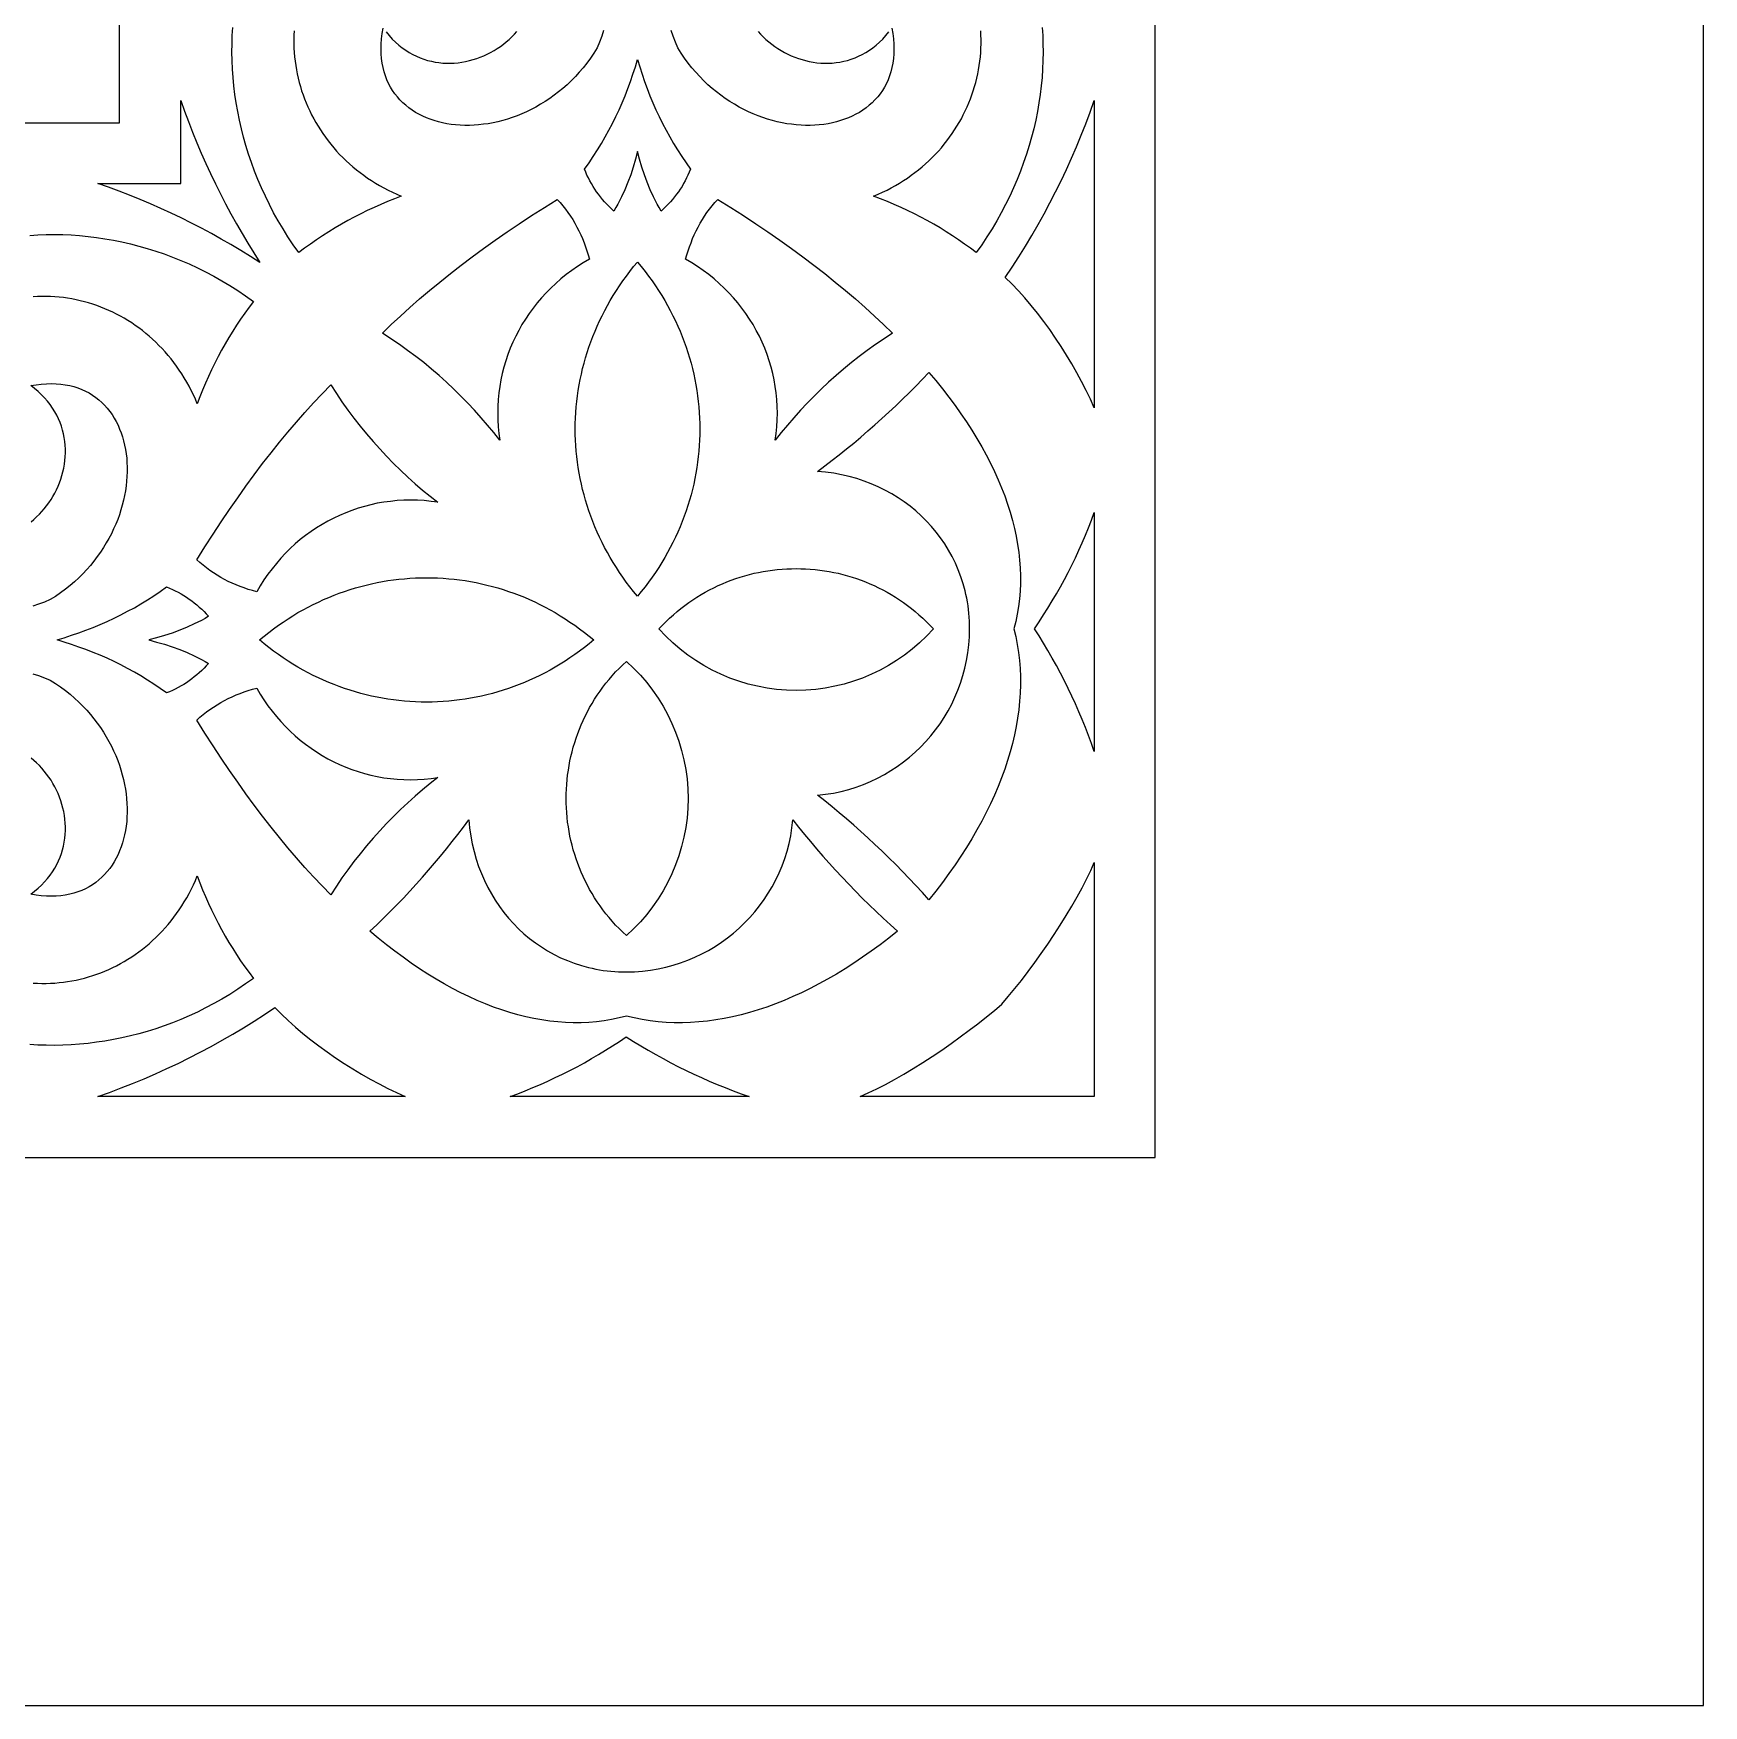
# Model space of a CAD drawing. Extents: x 1336 to 2036, y -730 to 370.
# Drawn here: x 1898.6 to 2035.7, y -729.8 to -592.5 of the extents above; entities that cross this region are included whole.
import ezdxf

# ---------------------------------------------------------------- set-up
doc = ezdxf.new("R2010")
doc.units = 0
doc.layers.add('LAYER_1', color=18, linetype='CONTINUOUS')
doc.layers.add('LAYER_2', color=4, linetype='CONTINUOUS')

msp = doc.modelspace()

# ---------------------------------------------------------------- linework, layer by layer
at = {"layer": 'LAYER_1'}
for points in [[(1335.73, -729.84), (2035.73, -729.84), (2035.73, 370.16), (1335.73, 370.16)], [(1948.23, -594.69), (1948.41, -595.29), (1948.6, -595.89), (1948.81, -596.48), (1949.02, -597.07), (1949.25, -597.65), (1949.49, -598.23), (1949.74, -598.8), (1950.01, -599.37), (1950.28, -599.93), (1950.57, -600.49), (1950.87, -601.04), (1951.19, -601.58), (1951.52, -602.11), (1951.86, -602.64), (1952.21, -603.16), (1952.57, -603.68), (1952.48, -603.92), (1952.37, -604.17), (1952.26, -604.4), (1952.14, -604.64), (1952.01, -604.87), (1951.88, -605.1), (1951.74, -605.32), (1951.59, -605.54), (1951.43, -605.75), (1951.27, -605.96), (1951.1, -606.17), (1950.93, -606.37), (1950.75, -606.57), (1950.56, -606.76), (1950.36, -606.95), (1950.16, -607.13), (1950, -606.84), (1949.84, -606.55), (1949.54, -605.96), (1949.26, -605.37), (1949.01, -604.76), (1948.79, -604.14), (1948.58, -603.51), (1948.4, -602.87), (1948.23, -602.23), (1948.06, -602.87), (1947.87, -603.51), (1947.67, -604.14), (1947.44, -604.76), (1947.19, -605.37), (1946.92, -605.96), (1946.62, -606.55), (1946.46, -606.84), (1946.29, -607.13), (1946.09, -606.95), (1945.9, -606.76), (1945.71, -606.57), (1945.53, -606.37), (1945.35, -606.17), (1945.19, -605.96), (1945.02, -605.75), (1944.87, -605.54), (1944.72, -605.32), (1944.58, -605.1), (1944.44, -604.87), (1944.32, -604.64), (1944.2, -604.4), (1944.08, -604.17), (1943.98, -603.92), (1943.88, -603.68), (1944.25, -603.16), (1944.6, -602.64), (1944.94, -602.11), (1945.27, -601.58), (1945.58, -601.04), (1945.88, -600.49), (1946.17, -599.93), (1946.45, -599.37), (1946.71, -598.8), (1946.97, -598.23), (1947.21, -597.65), (1947.43, -597.07), (1947.65, -596.48), (1947.85, -595.89), (1948.05, -595.29)], [(1910.74, -598.04), (1911.05, -598.91), (1911.37, -599.78), (1911.71, -600.65), (1912.06, -601.51), (1912.42, -602.36), (1912.79, -603.21), (1913.18, -604.05), (1913.58, -604.89), (1914, -605.72), (1914.42, -606.54), (1914.86, -607.36), (1915.31, -608.17), (1915.77, -608.97), (1916.25, -609.77), (1916.74, -610.56), (1917.23, -611.34), (1916.45, -610.85), (1915.66, -610.36), (1914.86, -609.88), (1914.06, -609.42), (1913.25, -608.97), (1912.43, -608.53), (1911.61, -608.11), (1910.78, -607.69), (1909.94, -607.29), (1909.1, -606.91), (1908.25, -606.53), (1907.4, -606.17), (1906.54, -605.82), (1905.67, -605.48), (1904.8, -605.16), (1903.93, -604.85), (1910.74, -604.85)], [(1985.72, -623.27), (1985.4, -622.56), (1985.05, -621.85), (1984.68, -621.13), (1984.29, -620.4), (1983.88, -619.68), (1983.45, -618.96), (1983, -618.25), (1982.54, -617.55), (1982.06, -616.86), (1981.57, -616.18), (1981.06, -615.52), (1980.55, -614.88), (1980.02, -614.26), (1979.49, -613.67), (1978.95, -613.11), (1978.41, -612.57), (1978.98, -611.73), (1979.53, -610.87), (1980.07, -610), (1980.59, -609.13), (1981.1, -608.24), (1981.6, -607.35), (1982.08, -606.45), (1982.54, -605.55), (1983, -604.63), (1983.43, -603.71), (1983.85, -602.78), (1984.26, -601.85), (1984.65, -600.9), (1985.02, -599.96), (1985.38, -599), (1985.72, -598.04)], [(1941.64, -606.17), (1941.87, -606.42), (1942.1, -606.69), (1942.32, -606.96), (1942.52, -607.24), (1942.72, -607.53), (1942.91, -607.83), (1943.09, -608.13), (1943.26, -608.44), (1943.42, -608.75), (1943.57, -609.07), (1943.71, -609.39), (1943.84, -609.72), (1943.96, -610.06), (1944.08, -610.39), (1944.18, -610.73), (1944.28, -611.08), (1943.78, -611.37), (1943.3, -611.68), (1942.83, -612), (1942.38, -612.34), (1941.94, -612.7), (1941.52, -613.06), (1941.11, -613.45), (1940.72, -613.84), (1940.35, -614.25), (1939.99, -614.66), (1939.66, -615.09), (1939.33, -615.54), (1939.03, -615.99), (1938.74, -616.45), (1938.48, -616.92), (1938.23, -617.4), (1938, -617.89), (1937.78, -618.39), (1937.59, -618.89), (1937.42, -619.41), (1937.26, -619.93), (1937.13, -620.45), (1937.01, -620.98), (1936.92, -621.52), (1936.85, -622.06), (1936.79, -622.61), (1936.76, -623.16), (1936.75, -623.71), (1936.76, -624.27), (1936.79, -624.83), (1936.85, -625.39), (1936.93, -625.95), (1936.43, -625.32), (1935.92, -624.7), (1935.4, -624.09), (1934.86, -623.48), (1934.3, -622.89), (1933.73, -622.31), (1933.15, -621.74), (1932.55, -621.18), (1931.94, -620.63), (1931.32, -620.1), (1930.68, -619.57), (1930.03, -619.06), (1929.36, -618.57), (1928.68, -618.08), (1927.99, -617.62), (1927.29, -617.16), (1928.02, -616.45), (1928.77, -615.75), (1929.55, -615.04), (1930.34, -614.34), (1931.16, -613.65), (1932, -612.95), (1932.87, -612.26), (1933.75, -611.57), (1934.66, -610.88), (1935.59, -610.2), (1936.55, -609.52), (1937.52, -608.84), (1938.52, -608.17), (1939.54, -607.5), (1940.58, -606.83)], [(1954.82, -606.17), (1955.88, -606.83), (1956.92, -607.5), (1957.94, -608.17), (1958.93, -608.84), (1959.91, -609.52), (1960.86, -610.2), (1961.79, -610.88), (1962.7, -611.57), (1963.59, -612.26), (1964.45, -612.95), (1965.29, -613.65), (1966.11, -614.34), (1966.91, -615.04), (1967.68, -615.75), (1968.43, -616.45), (1969.16, -617.16), (1968.46, -617.62), (1967.77, -618.08), (1967.09, -618.57), (1966.43, -619.06), (1965.78, -619.57), (1965.14, -620.1), (1964.52, -620.63), (1963.9, -621.18), (1963.31, -621.74), (1962.72, -622.31), (1962.15, -622.89), (1961.6, -623.48), (1961.06, -624.09), (1960.53, -624.7), (1960.02, -625.32), (1959.53, -625.95), (1959.61, -625.39), (1959.66, -624.83), (1959.69, -624.27), (1959.71, -623.71), (1959.7, -623.16), (1959.66, -622.61), (1959.61, -622.06), (1959.54, -621.52), (1959.44, -620.98), (1959.33, -620.45), (1959.19, -619.93), (1959.04, -619.41), (1958.87, -618.89), (1958.67, -618.39), (1958.46, -617.89), (1958.23, -617.4), (1957.98, -616.92), (1957.71, -616.45), (1957.43, -615.99), (1957.12, -615.54), (1956.8, -615.09), (1956.46, -614.66), (1956.11, -614.25), (1955.73, -613.84), (1955.34, -613.45), (1954.94, -613.06), (1954.52, -612.7), (1954.08, -612.34), (1953.63, -612), (1953.16, -611.68), (1952.68, -611.37), (1952.18, -611.08), (1952.27, -610.73), (1952.38, -610.39), (1952.49, -610.06), (1952.62, -609.72), (1952.75, -609.39), (1952.89, -609.07), (1953.04, -608.75), (1953.2, -608.44), (1953.37, -608.13), (1953.55, -607.83), (1953.74, -607.53), (1953.93, -607.24), (1954.14, -606.96), (1954.36, -606.69), (1954.58, -606.42)], [(1948.23, -611.31), (1948.54, -611.69), (1948.85, -612.08), (1949.14, -612.47), (1949.42, -612.86), (1949.7, -613.26), (1949.96, -613.66), (1950.22, -614.07), (1950.46, -614.47), (1950.7, -614.89), (1950.92, -615.3), (1951.13, -615.72), (1951.34, -616.14), (1951.53, -616.57), (1951.72, -617), (1951.89, -617.43), (1952.06, -617.86), (1952.21, -618.3), (1952.36, -618.74), (1952.49, -619.18), (1952.62, -619.62), (1952.73, -620.06), (1952.84, -620.51), (1952.93, -620.96), (1953.02, -621.4), (1953.09, -621.85), (1953.16, -622.3), (1953.21, -622.76), (1953.26, -623.21), (1953.29, -623.66), (1953.32, -624.12), (1953.33, -624.57), (1953.34, -625.02), (1953.33, -625.48), (1953.32, -625.93), (1953.29, -626.38), (1953.26, -626.84), (1953.21, -627.29), (1953.16, -627.74), (1953.09, -628.19), (1953.02, -628.64), (1952.93, -629.09), (1952.84, -629.54), (1952.73, -629.98), (1952.62, -630.43), (1952.49, -630.87), (1952.36, -631.31), (1952.22, -631.75), (1952.06, -632.19), (1951.9, -632.62), (1951.72, -633.05), (1951.54, -633.48), (1951.34, -633.9), (1951.14, -634.33), (1950.92, -634.75), (1950.7, -635.16), (1950.46, -635.58), (1950.22, -635.99), (1949.97, -636.39), (1949.7, -636.79), (1949.43, -637.19), (1949.14, -637.59), (1948.85, -637.98), (1948.54, -638.36), (1948.23, -638.74), (1947.91, -638.36), (1947.61, -637.98), (1947.31, -637.59), (1947.03, -637.19), (1946.76, -636.79), (1946.49, -636.39), (1946.24, -635.99), (1945.99, -635.58), (1945.76, -635.16), (1945.53, -634.75), (1945.32, -634.33), (1945.11, -633.9), (1944.92, -633.48), (1944.73, -633.05), (1944.56, -632.62), (1944.39, -632.19), (1944.24, -631.75), (1944.1, -631.31), (1943.96, -630.87), (1943.84, -630.43), (1943.72, -629.98), (1943.62, -629.54), (1943.52, -629.09), (1943.44, -628.64), (1943.36, -628.19), (1943.3, -627.74), (1943.24, -627.29), (1943.2, -626.84), (1943.16, -626.38), (1943.14, -625.93), (1943.12, -625.48), (1943.12, -625.02), (1943.12, -624.57), (1943.14, -624.12), (1943.16, -623.66), (1943.2, -623.21), (1943.24, -622.76), (1943.3, -622.3), (1943.36, -621.85), (1943.44, -621.4), (1943.52, -620.96), (1943.62, -620.51), (1943.72, -620.06), (1943.84, -619.62), (1943.96, -619.18), (1944.1, -618.74), (1944.24, -618.3), (1944.4, -617.86), (1944.56, -617.43), (1944.74, -617), (1944.92, -616.57), (1945.12, -616.14), (1945.32, -615.72), (1945.54, -615.3), (1945.76, -614.89), (1945.99, -614.47), (1946.24, -614.07), (1946.49, -613.66), (1946.76, -613.26), (1947.03, -612.86), (1947.32, -612.47), (1947.61, -612.08), (1947.91, -611.69)], [(1923.05, -621.4), (1923.51, -622.11), (1923.97, -622.79), (1924.46, -623.47), (1924.95, -624.14), (1925.46, -624.79), (1925.99, -625.43), (1926.52, -626.05), (1927.07, -626.66), (1927.63, -627.26), (1928.2, -627.84), (1928.78, -628.41), (1929.37, -628.97), (1929.98, -629.51), (1930.59, -630.03), (1931.21, -630.54), (1931.84, -631.04), (1931.28, -630.96), (1930.72, -630.9), (1930.16, -630.87), (1929.6, -630.86), (1929.05, -630.87), (1928.5, -630.9), (1927.95, -630.96), (1927.41, -631.03), (1926.87, -631.12), (1926.34, -631.24), (1925.82, -631.37), (1925.3, -631.53), (1924.78, -631.7), (1924.28, -631.89), (1923.78, -632.11), (1923.29, -632.34), (1922.81, -632.59), (1922.34, -632.85), (1921.88, -633.14), (1921.43, -633.44), (1920.98, -633.77), (1920.55, -634.1), (1920.14, -634.46), (1919.73, -634.83), (1919.34, -635.22), (1918.95, -635.63), (1918.59, -636.05), (1918.23, -636.49), (1917.89, -636.94), (1917.57, -637.41), (1917.26, -637.89), (1916.97, -638.39), (1916.62, -638.29), (1916.28, -638.19), (1915.95, -638.07), (1915.61, -637.95), (1915.28, -637.82), (1914.96, -637.68), (1914.64, -637.53), (1914.33, -637.37), (1914.02, -637.2), (1913.72, -637.02), (1913.42, -636.83), (1913.13, -636.63), (1912.85, -636.43), (1912.58, -636.21), (1912.31, -635.98), (1912.06, -635.75), (1912.72, -634.69), (1913.39, -633.65), (1914.06, -632.63), (1914.73, -631.63), (1915.41, -630.66), (1916.09, -629.7), (1916.77, -628.77), (1917.46, -627.86), (1918.15, -626.98), (1918.84, -626.11), (1919.54, -625.27), (1920.23, -624.45), (1920.93, -623.66), (1921.64, -622.88), (1922.34, -622.13)], [(1985.71, -641.43), (1985.72, -651.51), (1985.49, -650.84), (1985.24, -650.18), (1984.99, -649.53), (1984.73, -648.88), (1984.45, -648.23), (1984.17, -647.59), (1983.88, -646.95), (1983.58, -646.32), (1983.27, -645.69), (1982.94, -645.06), (1982.61, -644.44), (1982.27, -643.83), (1981.92, -643.22), (1981.56, -642.61), (1981.2, -642.01), (1980.82, -641.42), (1981.2, -640.86), (1981.56, -640.29), (1981.92, -639.72), (1982.27, -639.14), (1982.61, -638.56), (1982.94, -637.98), (1983.27, -637.39), (1983.58, -636.79), (1983.88, -636.19), (1984.17, -635.59), (1984.45, -634.98), (1984.73, -634.37), (1984.99, -633.75), (1985.24, -633.13), (1985.49, -632.51), (1985.72, -631.88)], [(1909.57, -637.99), (1909.81, -638.09), (1910.06, -638.19), (1910.29, -638.31), (1910.53, -638.43), (1910.76, -638.55), (1910.99, -638.69), (1911.21, -638.83), (1911.43, -638.98), (1911.64, -639.13), (1911.85, -639.3), (1912.06, -639.46), (1912.26, -639.64), (1912.46, -639.82), (1912.65, -640.01), (1912.83, -640.2), (1913.02, -640.4), (1912.73, -640.57), (1912.44, -640.73), (1911.85, -641.03), (1911.26, -641.3), (1910.65, -641.55), (1910.03, -641.78), (1909.4, -641.98), (1908.76, -642.17), (1908.12, -642.34), (1908.76, -642.51), (1909.4, -642.69), (1910.03, -642.9), (1910.65, -643.13), (1911.26, -643.37), (1911.85, -643.65), (1912.44, -643.95), (1912.73, -644.11), (1913.02, -644.27), (1912.83, -644.47), (1912.65, -644.67), (1912.46, -644.86), (1912.26, -645.04), (1912.06, -645.21), (1911.85, -645.38), (1911.64, -645.54), (1911.43, -645.7), (1911.21, -645.85), (1910.99, -645.99), (1910.76, -646.12), (1910.53, -646.25), (1910.29, -646.37), (1910.06, -646.48), (1909.81, -646.59), (1909.57, -646.68), (1909.05, -646.32), (1908.53, -645.97), (1908, -645.63), (1907.47, -645.3), (1906.93, -644.98), (1906.38, -644.68), (1905.82, -644.39), (1905.26, -644.12), (1904.69, -643.85), (1904.12, -643.6), (1903.54, -643.36), (1902.96, -643.13), (1902.37, -642.92), (1901.78, -642.71), (1901.18, -642.52), (1900.58, -642.34), (1901.18, -642.16), (1901.78, -641.96), (1902.37, -641.76), (1902.96, -641.54), (1903.54, -641.32), (1904.12, -641.08), (1904.69, -640.82), (1905.26, -640.56), (1905.82, -640.28), (1906.38, -639.99), (1906.93, -639.69), (1907.47, -639.38), (1908, -639.05), (1908.53, -638.71), (1909.05, -638.36)], [(1917.2, -642.34), (1917.58, -642.02), (1917.97, -641.72), (1918.36, -641.43), (1918.75, -641.14), (1919.15, -640.87), (1919.55, -640.6), (1919.95, -640.35), (1920.36, -640.1), (1920.78, -639.87), (1921.19, -639.65), (1921.61, -639.43), (1922.03, -639.23), (1922.46, -639.03), (1922.89, -638.85), (1923.32, -638.67), (1923.75, -638.51), (1924.19, -638.35), (1924.63, -638.21), (1925.07, -638.07), (1925.51, -637.95), (1925.95, -637.83), (1926.4, -637.73), (1926.85, -637.63), (1927.29, -637.55), (1927.74, -637.47), (1928.19, -637.41), (1928.65, -637.35), (1929.1, -637.31), (1929.55, -637.27), (1930, -637.25), (1930.46, -637.23), (1930.91, -637.23), (1931.37, -637.23), (1931.82, -637.25), (1932.27, -637.27), (1932.73, -637.31), (1933.18, -637.35), (1933.63, -637.41), (1934.08, -637.47), (1934.53, -637.55), (1934.98, -637.63), (1935.43, -637.73), (1935.87, -637.83), (1936.32, -637.95), (1936.76, -638.07), (1937.2, -638.21), (1937.64, -638.35), (1938.07, -638.51), (1938.51, -638.67), (1938.94, -638.84), (1939.37, -639.03), (1939.79, -639.22), (1940.22, -639.43), (1940.64, -639.64), (1941.05, -639.87), (1941.47, -640.1), (1941.88, -640.35), (1942.28, -640.6), (1942.68, -640.87), (1943.08, -641.14), (1943.48, -641.42), (1943.87, -641.72), (1944.25, -642.02), (1944.63, -642.34), (1944.25, -642.65), (1943.87, -642.96), (1943.48, -643.25), (1943.08, -643.54), (1942.68, -643.81), (1942.28, -644.08), (1941.88, -644.33), (1941.47, -644.57), (1941.05, -644.81), (1940.64, -645.03), (1940.22, -645.25), (1939.79, -645.45), (1939.37, -645.65), (1938.94, -645.83), (1938.51, -646.01), (1938.07, -646.17), (1937.64, -646.33), (1937.2, -646.47), (1936.76, -646.61), (1936.32, -646.73), (1935.87, -646.84), (1935.43, -646.95), (1934.98, -647.04), (1934.53, -647.13), (1934.08, -647.2), (1933.63, -647.27), (1933.18, -647.32), (1932.73, -647.37), (1932.27, -647.4), (1931.82, -647.43), (1931.37, -647.44), (1930.91, -647.45), (1930.46, -647.44), (1930, -647.43), (1929.55, -647.4), (1929.1, -647.37), (1928.65, -647.32), (1928.19, -647.27), (1927.74, -647.2), (1927.29, -647.13), (1926.85, -647.04), (1926.4, -646.95), (1925.95, -646.84), (1925.51, -646.73), (1925.07, -646.6), (1924.63, -646.47), (1924.19, -646.32), (1923.75, -646.17), (1923.32, -646), (1922.89, -645.83), (1922.46, -645.64), (1922.03, -645.45), (1921.61, -645.25), (1921.19, -645.03), (1920.78, -644.81), (1920.36, -644.57), (1919.95, -644.33), (1919.55, -644.07), (1919.15, -643.81), (1918.75, -643.53), (1918.36, -643.25), (1917.97, -642.96), (1917.58, -642.65)], [(1916.97, -646.29), (1917.26, -646.79), (1917.57, -647.27), (1917.89, -647.74), (1918.23, -648.19), (1918.59, -648.63), (1918.95, -649.05), (1919.34, -649.45), (1919.73, -649.84), (1920.14, -650.22), (1920.55, -650.57), (1920.98, -650.91), (1921.43, -651.23), (1921.88, -651.54), (1922.34, -651.82), (1922.81, -652.09), (1923.29, -652.34), (1923.78, -652.57), (1924.28, -652.78), (1924.78, -652.98), (1925.3, -653.15), (1925.82, -653.3), (1926.34, -653.44), (1926.87, -653.55), (1927.41, -653.65), (1927.95, -653.72), (1928.5, -653.77), (1929.05, -653.81), (1929.6, -653.82), (1930.16, -653.81), (1930.72, -653.77), (1931.28, -653.72), (1931.84, -653.64), (1931.21, -654.13), (1930.59, -654.64), (1929.98, -655.17), (1929.37, -655.71), (1928.78, -656.26), (1928.2, -656.83), (1927.63, -657.42), (1927.07, -658.01), (1926.52, -658.63), (1925.99, -659.25), (1925.46, -659.89), (1924.95, -660.54), (1924.46, -661.21), (1923.97, -661.88), (1923.51, -662.57), (1923.05, -663.27), (1922.34, -662.54), (1921.64, -661.79), (1920.93, -661.02), (1920.23, -660.22), (1919.54, -659.4), (1918.84, -658.56), (1918.15, -657.7), (1917.46, -656.81), (1916.77, -655.9), (1916.09, -654.97), (1915.41, -654.02), (1914.73, -653.05), (1914.06, -652.05), (1913.39, -651.03), (1912.72, -649.99), (1912.06, -648.93), (1912.31, -648.69), (1912.58, -648.47), (1912.85, -648.25), (1913.13, -648.04), (1913.42, -647.85), (1913.72, -647.66), (1914.02, -647.48), (1914.33, -647.31), (1914.64, -647.15), (1914.96, -647), (1915.28, -646.86), (1915.61, -646.73), (1915.95, -646.6), (1916.28, -646.49), (1916.62, -646.38)], [(1985.72, -679.83), (1966.51, -679.83), (1967.17, -679.54), (1967.86, -679.21), (1968.58, -678.83), (1969.33, -678.43), (1970.09, -677.99), (1970.86, -677.53), (1971.64, -677.04), (1972.42, -676.54), (1973.2, -676.02), (1973.97, -675.48), (1974.72, -674.94), (1975.46, -674.39), (1976.17, -673.85), (1976.86, -673.3), (1977.52, -672.77), (1978.13, -672.24), (1978.66, -671.63), (1979.19, -670.97), (1979.74, -670.29), (1980.28, -669.57), (1980.83, -668.83), (1981.37, -668.08), (1981.91, -667.31), (1982.43, -666.53), (1982.93, -665.75), (1983.42, -664.97), (1983.88, -664.2), (1984.32, -663.44), (1984.72, -662.7), (1985.09, -661.97), (1985.43, -661.28), (1985.72, -660.62)], [(1918.46, -672.52), (1919, -673.06), (1919.56, -673.6), (1920.15, -674.14), (1920.77, -674.66), (1921.41, -675.17), (1922.07, -675.68), (1922.75, -676.17), (1923.44, -676.65), (1924.14, -677.11), (1924.85, -677.56), (1925.57, -677.99), (1926.29, -678.4), (1927.02, -678.79), (1927.74, -679.16), (1928.45, -679.51), (1929.16, -679.83), (1903.93, -679.83), (1904.89, -679.49), (1905.84, -679.13), (1906.79, -678.76), (1907.74, -678.37), (1908.67, -677.96), (1909.6, -677.54), (1910.52, -677.11), (1911.44, -676.66), (1912.34, -676.19), (1913.24, -675.71), (1914.13, -675.21), (1915.02, -674.7), (1915.89, -674.18), (1916.76, -673.64), (1917.62, -673.09)], [(1947.31, -674.93), (1947.9, -675.31), (1948.5, -675.68), (1949.11, -676.03), (1949.72, -676.38), (1950.33, -676.72), (1950.95, -677.06), (1951.58, -677.38), (1952.21, -677.69), (1952.84, -677.99), (1953.48, -678.28), (1954.12, -678.56), (1954.77, -678.84), (1955.42, -679.1), (1956.07, -679.35), (1956.73, -679.6), (1957.4, -679.83), (1947.32, -679.82), (1937.77, -679.83), (1938.4, -679.6), (1939.02, -679.35), (1939.64, -679.1), (1940.26, -678.84), (1940.87, -678.56), (1941.48, -678.28), (1942.08, -677.99), (1942.68, -677.69), (1943.28, -677.38), (1943.87, -677.06), (1944.45, -676.72), (1945.03, -676.38), (1945.61, -676.03), (1946.18, -675.68), (1946.75, -675.31)]]:
    msp.add_lwpolyline(points, close=True, dxfattribs=at)
for points in [[(1920.05, -592.32), (1920.03, -592.68), (1920.02, -593.04), (1920.02, -593.39), (1920.03, -593.75), (1920.05, -594.11), (1920.08, -594.46), (1920.12, -594.81), (1920.17, -595.17), (1920.23, -595.52), (1920.3, -595.87), (1920.38, -596.21), (1920.46, -596.56), (1920.56, -596.9), (1920.66, -597.24), (1920.78, -597.58), (1920.9, -597.91), (1921.03, -598.24), (1921.17, -598.57), (1921.32, -598.9), (1921.48, -599.22), (1921.65, -599.54), (1921.82, -599.85), (1922.01, -600.16), (1922.2, -600.46), (1922.4, -600.76), (1922.61, -601.06), (1922.83, -601.35), (1923.06, -601.64), (1923.29, -601.92), (1923.53, -602.2), (1923.78, -602.47), (1924.04, -602.73), (1924.31, -602.99), (1924.58, -603.24), (1924.87, -603.49), (1925.16, -603.73), (1925.45, -603.96), (1925.76, -604.19), (1926.07, -604.41), (1926.39, -604.62), (1926.72, -604.83), (1927.06, -605.02), (1927.4, -605.21), (1927.75, -605.4), (1928.11, -605.57), (1928.47, -605.74), (1928.84, -605.9), (1928.27, -606.11), (1927.71, -606.34), (1927.15, -606.58), (1926.6, -606.82), (1926.05, -607.08), (1925.51, -607.35), (1924.97, -607.62), (1924.44, -607.91), (1923.92, -608.21), (1923.4, -608.51), (1922.89, -608.83), (1922.38, -609.15), (1921.88, -609.49), (1921.39, -609.83), (1920.9, -610.18), (1920.43, -610.54), (1919.97, -609.9), (1919.54, -609.25), (1919.13, -608.59), (1918.74, -607.93), (1918.36, -607.26), (1918.01, -606.58), (1917.68, -605.9), (1917.36, -605.22), (1917.07, -604.53), (1916.79, -603.84), (1916.54, -603.15), (1916.3, -602.45), (1916.09, -601.75), (1915.89, -601.06), (1915.71, -600.36), (1915.55, -599.65), (1915.41, -598.95), (1915.29, -598.25), (1915.18, -597.55), (1915.1, -596.85), (1915.03, -596.16), (1914.98, -595.46), (1914.95, -594.77), (1914.94, -594.08), (1914.95, -593.4), (1914.97, -592.72), (1915.01, -592.04)], [(1945.45, -592.29), (1945.3, -592.77), (1945.12, -593.25), (1944.92, -593.73), (1944.65, -594.16), (1944.37, -594.58), (1944.07, -594.98), (1943.76, -595.36), (1943.45, -595.73), (1943.13, -596.08), (1942.79, -596.42), (1942.45, -596.75), (1942.1, -597.05), (1941.75, -597.34), (1941.39, -597.62), (1941.02, -597.88), (1940.65, -598.13), (1940.27, -598.36), (1939.89, -598.58), (1939.51, -598.78), (1939.12, -598.97), (1938.73, -599.14), (1938.34, -599.3), (1937.95, -599.45), (1937.55, -599.58), (1937.16, -599.69), (1936.76, -599.79), (1936.37, -599.88), (1935.97, -599.95), (1935.58, -600), (1935.19, -600.05), (1934.81, -600.08), (1934.43, -600.09), (1934.05, -600.09), (1933.67, -600.08), (1933.3, -600.05), (1932.94, -600.01), (1932.58, -599.95), (1932.23, -599.88), (1931.89, -599.8), (1931.55, -599.7), (1931.22, -599.59), (1930.9, -599.47), (1930.6, -599.33), (1930.29, -599.18), (1930.01, -599.02), (1929.73, -598.84), (1929.46, -598.65), (1929.2, -598.44), (1928.96, -598.23), (1928.73, -598), (1928.52, -597.75), (1928.31, -597.49), (1928.13, -597.22), (1927.95, -596.94), (1927.8, -596.65), (1927.66, -596.34), (1927.53, -596.01), (1927.43, -595.68), (1927.34, -595.33), (1927.27, -594.97), (1927.22, -594.6), (1927.19, -594.22), (1927.18, -593.82), (1927.19, -593.41), (1927.22, -592.99), (1927.27, -592.55), (1927.35, -592.1)], [(1927.59, -592.42), (1927.84, -592.72), (1928.1, -593), (1928.36, -593.26), (1928.63, -593.5), (1928.91, -593.72), (1929.2, -593.92), (1929.49, -594.1), (1929.78, -594.27), (1930.08, -594.41), (1930.38, -594.54), (1930.69, -594.65), (1930.99, -594.75), (1931.31, -594.83), (1931.62, -594.89), (1931.93, -594.93), (1932.25, -594.97), (1932.56, -594.98), (1932.88, -594.98), (1933.19, -594.97), (1933.5, -594.94), (1933.81, -594.9), (1934.12, -594.84), (1934.43, -594.77), (1934.73, -594.69), (1935.03, -594.6), (1935.32, -594.49), (1935.61, -594.37), (1935.9, -594.24), (1936.17, -594.1), (1936.45, -593.95), (1936.71, -593.79), (1936.97, -593.61), (1937.22, -593.43), (1937.46, -593.24), (1937.69, -593.04), (1937.91, -592.83), (1938.13, -592.61), (1938.33, -592.38)], [(1969.11, -592.1), (1969.18, -592.55), (1969.24, -592.99), (1969.27, -593.41), (1969.28, -593.82), (1969.27, -594.22), (1969.23, -594.6), (1969.18, -594.97), (1969.11, -595.33), (1969.03, -595.68), (1968.92, -596.01), (1968.8, -596.34), (1968.66, -596.65), (1968.5, -596.94), (1968.33, -597.22), (1968.14, -597.49), (1967.94, -597.75), (1967.72, -598), (1967.49, -598.23), (1967.25, -598.44), (1967, -598.65), (1966.73, -598.84), (1966.45, -599.02), (1966.16, -599.18), (1965.86, -599.33), (1965.55, -599.47), (1965.23, -599.59), (1964.9, -599.7), (1964.57, -599.8), (1964.22, -599.88), (1963.87, -599.95), (1963.52, -600.01), (1963.15, -600.05), (1962.78, -600.08), (1962.41, -600.09), (1962.03, -600.09), (1961.65, -600.08), (1961.26, -600.05), (1960.87, -600), (1960.48, -599.95), (1960.09, -599.88), (1959.69, -599.79), (1959.3, -599.69), (1958.9, -599.58), (1958.51, -599.45), (1958.12, -599.3), (1957.72, -599.14), (1957.33, -598.97), (1956.95, -598.78), (1956.56, -598.58), (1956.18, -598.36), (1955.8, -598.13), (1955.43, -597.88), (1955.07, -597.62), (1954.71, -597.34), (1954.35, -597.05), (1954, -596.75), (1953.66, -596.42), (1953.33, -596.08), (1953.01, -595.73), (1952.69, -595.36), (1952.39, -594.98), (1952.09, -594.58), (1951.81, -594.16), (1951.53, -593.73), (1951.34, -593.25), (1951.16, -592.77), (1951, -592.29)], [(1958.13, -592.38), (1958.33, -592.61), (1958.54, -592.83), (1958.77, -593.04), (1959, -593.24), (1959.24, -593.43), (1959.49, -593.61), (1959.75, -593.79), (1960.01, -593.95), (1960.28, -594.1), (1960.56, -594.24), (1960.84, -594.37), (1961.13, -594.49), (1961.43, -594.6), (1961.73, -594.69), (1962.03, -594.77), (1962.33, -594.84), (1962.64, -594.9), (1962.95, -594.94), (1963.27, -594.97), (1963.58, -594.98), (1963.89, -594.98), (1964.21, -594.97), (1964.52, -594.93), (1964.84, -594.89), (1965.15, -594.83), (1965.46, -594.75), (1965.77, -594.65), (1966.08, -594.54), (1966.38, -594.41), (1966.68, -594.27), (1966.97, -594.1), (1967.26, -593.92), (1967.54, -593.72), (1967.82, -593.5), (1968.09, -593.26), (1968.36, -593), (1968.62, -592.72), (1968.87, -592.42)], [(1981.44, -592.04), (1981.49, -592.72), (1981.51, -593.4), (1981.52, -594.08), (1981.5, -594.77), (1981.47, -595.46), (1981.43, -596.16), (1981.36, -596.85), (1981.27, -597.55), (1981.17, -598.25), (1981.05, -598.95), (1980.91, -599.65), (1980.75, -600.36), (1980.57, -601.06), (1980.37, -601.75), (1980.15, -602.45), (1979.92, -603.15), (1979.66, -603.84), (1979.39, -604.53), (1979.09, -605.22), (1978.78, -605.9), (1978.44, -606.58), (1978.09, -607.26), (1977.72, -607.93), (1977.33, -608.59), (1976.91, -609.25), (1976.48, -609.9), (1976.03, -610.54), (1975.55, -610.18), (1975.07, -609.83), (1974.57, -609.49), (1974.07, -609.15), (1973.57, -608.83), (1973.06, -608.51), (1972.54, -608.21), (1972.01, -607.91), (1971.48, -607.62), (1970.95, -607.35), (1970.4, -607.08), (1969.86, -606.82), (1969.3, -606.58), (1968.75, -606.34), (1968.18, -606.11), (1967.61, -605.9), (1967.99, -605.74), (1968.35, -605.57), (1968.71, -605.4), (1969.06, -605.21), (1969.4, -605.02), (1969.73, -604.83), (1970.06, -604.62), (1970.38, -604.41), (1970.7, -604.19), (1971, -603.96), (1971.3, -603.73), (1971.59, -603.49), (1971.87, -603.24), (1972.15, -602.99), (1972.41, -602.73), (1972.67, -602.47), (1972.92, -602.2), (1973.17, -601.92), (1973.4, -601.64), (1973.63, -601.35), (1973.84, -601.06), (1974.05, -600.76), (1974.25, -600.46), (1974.45, -600.16), (1974.63, -599.85), (1974.81, -599.54), (1974.97, -599.22), (1975.13, -598.9), (1975.28, -598.57), (1975.42, -598.24), (1975.56, -597.91), (1975.68, -597.58), (1975.79, -597.24), (1975.9, -596.9), (1975.99, -596.56), (1976.08, -596.21), (1976.16, -595.87), (1976.22, -595.52), (1976.28, -595.17), (1976.33, -594.81), (1976.37, -594.46), (1976.4, -594.11), (1976.42, -593.75), (1976.43, -593.39), (1976.43, -593.04), (1976.42, -592.68), (1976.4, -592.32)], [(1898.35, -609.12), (1899.02, -609.08), (1899.7, -609.06), (1900.38, -609.05), (1901.06, -609.06), (1901.75, -609.09), (1902.44, -609.14), (1903.13, -609.21), (1903.82, -609.29), (1904.51, -609.4), (1905.21, -609.52), (1905.9, -609.66), (1906.6, -609.82), (1907.29, -610), (1907.99, -610.2), (1908.68, -610.41), (1909.37, -610.65), (1910.06, -610.91), (1910.74, -611.18), (1911.42, -611.47), (1912.1, -611.79), (1912.78, -612.12), (1913.44, -612.47), (1914.11, -612.85), (1914.77, -613.24), (1915.42, -613.65), (1916.06, -614.08), (1916.7, -614.54), (1916.34, -615.02), (1915.99, -615.5), (1915.65, -615.99), (1915.32, -616.49), (1915, -617), (1914.69, -617.51), (1914.39, -618.03), (1914.09, -618.55), (1913.81, -619.08), (1913.53, -619.62), (1913.27, -620.16), (1913.01, -620.71), (1912.77, -621.26), (1912.53, -621.82), (1912.31, -622.38), (1912.09, -622.95), (1911.94, -622.58), (1911.77, -622.22), (1911.6, -621.86), (1911.42, -621.51), (1911.23, -621.17), (1911.03, -620.83), (1910.83, -620.5), (1910.62, -620.18), (1910.4, -619.87), (1910.18, -619.56), (1909.94, -619.27), (1909.71, -618.98), (1909.46, -618.69), (1909.21, -618.42), (1908.95, -618.15), (1908.69, -617.89), (1908.42, -617.64), (1908.15, -617.4), (1907.87, -617.17), (1907.59, -616.94), (1907.3, -616.72), (1907, -616.51), (1906.71, -616.31), (1906.4, -616.12), (1906.1, -615.93), (1905.79, -615.76), (1905.47, -615.59), (1905.15, -615.43), (1904.83, -615.28), (1904.5, -615.14), (1904.18, -615.01), (1903.84, -614.89), (1903.51, -614.77), (1903.17, -614.67), (1902.83, -614.57), (1902.49, -614.49), (1902.15, -614.41), (1901.8, -614.34), (1901.45, -614.28), (1901.1, -614.23), (1900.75, -614.19), (1900.4, -614.16), (1900.05, -614.14), (1899.69, -614.13), (1899.34, -614.13), (1898.99, -614.14), (1898.63, -614.16)], [(1898.45, -632.63), (1898.69, -632.44), (1898.91, -632.24), (1899.13, -632.02), (1899.34, -631.8), (1899.54, -631.57), (1899.73, -631.33), (1899.91, -631.08), (1900.09, -630.82), (1900.25, -630.56), (1900.4, -630.28), (1900.54, -630.01), (1900.67, -629.72), (1900.78, -629.43), (1900.89, -629.14), (1900.98, -628.84), (1901.06, -628.54), (1901.13, -628.23), (1901.19, -627.92), (1901.23, -627.61), (1901.26, -627.3), (1901.27, -626.99), (1901.27, -626.67), (1901.25, -626.36), (1901.22, -626.04), (1901.18, -625.73), (1901.12, -625.42), (1901.04, -625.11), (1900.94, -624.8), (1900.83, -624.49), (1900.7, -624.19), (1900.56, -623.89), (1900.4, -623.6), (1900.21, -623.31), (1900.02, -623.02), (1899.8, -622.74), (1899.56, -622.47), (1899.3, -622.21), (1899.03, -621.95), (1898.73, -621.7), (1898.42, -621.46), (1898.86, -621.38), (1899.29, -621.33), (1899.71, -621.3), (1900.12, -621.29), (1900.51, -621.3), (1900.89, -621.33), (1901.26, -621.38), (1901.62, -621.45), (1901.96, -621.54), (1902.29, -621.65), (1902.61, -621.77), (1902.92, -621.91), (1903.21, -622.06), (1903.49, -622.24), (1903.76, -622.42), (1904.02, -622.63), (1904.26, -622.84), (1904.49, -623.07), (1904.7, -623.31), (1904.91, -623.57), (1905.1, -623.84), (1905.27, -624.12), (1905.44, -624.41), (1905.59, -624.71), (1905.72, -625.02), (1905.84, -625.33), (1905.95, -625.66), (1906.05, -626), (1906.13, -626.34), (1906.2, -626.69), (1906.26, -627.05), (1906.3, -627.41), (1906.32, -627.78), (1906.34, -628.16), (1906.34, -628.54), (1906.32, -628.92), (1906.29, -629.31), (1906.25, -629.69), (1906.2, -630.09), (1906.12, -630.48), (1906.04, -630.87), (1905.94, -631.27), (1905.83, -631.66), (1905.7, -632.06), (1905.56, -632.45), (1905.4, -632.84), (1905.23, -633.23), (1905.04, -633.62), (1904.84, -634), (1904.62, -634.38), (1904.39, -634.76), (1904.15, -635.13), (1903.89, -635.5), (1903.61, -635.86), (1903.32, -636.22), (1903.02, -636.56), (1902.7, -636.9), (1902.36, -637.24), (1902.01, -637.56), (1901.65, -637.87), (1901.27, -638.18), (1900.87, -638.48), (1900.46, -638.76), (1900.03, -639.03), (1899.55, -639.23), (1899.07, -639.41), (1898.6, -639.57)], [(1898.6, -645.11), (1899.07, -645.27), (1899.55, -645.45), (1900.03, -645.64), (1900.46, -645.92), (1900.87, -646.2), (1901.27, -646.5), (1901.65, -646.8), (1902.01, -647.12), (1902.36, -647.44), (1902.7, -647.77), (1903.02, -648.11), (1903.32, -648.46), (1903.61, -648.82), (1903.89, -649.18), (1904.15, -649.54), (1904.39, -649.92), (1904.62, -650.29), (1904.84, -650.67), (1905.04, -651.06), (1905.23, -651.44), (1905.4, -651.83), (1905.56, -652.23), (1905.7, -652.62), (1905.83, -653.01), (1905.94, -653.41), (1906.04, -653.8), (1906.12, -654.2), (1906.2, -654.59), (1906.25, -654.98), (1906.29, -655.37), (1906.32, -655.76), (1906.34, -656.14), (1906.34, -656.52), (1906.32, -656.89), (1906.3, -657.26), (1906.26, -657.63), (1906.2, -657.98), (1906.13, -658.33), (1906.05, -658.68), (1905.95, -659.01), (1905.84, -659.34), (1905.72, -659.66), (1905.59, -659.97), (1905.44, -660.27), (1905.27, -660.56), (1905.1, -660.84), (1904.91, -661.11), (1904.7, -661.36), (1904.49, -661.6), (1904.26, -661.83), (1904.02, -662.05), (1903.76, -662.25), (1903.49, -662.44), (1903.21, -662.61), (1902.92, -662.77), (1902.61, -662.91), (1902.29, -663.03), (1901.96, -663.14), (1901.62, -663.22), (1901.26, -663.29), (1900.89, -663.34), (1900.51, -663.38), (1900.12, -663.39), (1899.71, -663.38), (1899.29, -663.35), (1898.86, -663.29), (1898.42, -663.22), (1898.73, -662.98), (1899.03, -662.73), (1899.3, -662.47), (1899.56, -662.2), (1899.8, -661.93), (1900.02, -661.65), (1900.21, -661.37), (1900.4, -661.08), (1900.56, -660.79), (1900.7, -660.49), (1900.83, -660.19), (1900.94, -659.88), (1901.04, -659.57), (1901.12, -659.26), (1901.18, -658.95), (1901.22, -658.63), (1901.25, -658.32), (1901.27, -658), (1901.27, -657.69), (1901.26, -657.38), (1901.23, -657.06), (1901.19, -656.75), (1901.13, -656.44), (1901.06, -656.14), (1900.98, -655.84), (1900.89, -655.54), (1900.78, -655.24), (1900.67, -654.95), (1900.54, -654.67), (1900.4, -654.39), (1900.25, -654.12), (1900.09, -653.86), (1899.91, -653.6), (1899.73, -653.35), (1899.54, -653.11), (1899.34, -652.88), (1899.13, -652.65), (1898.91, -652.44), (1898.69, -652.24), (1898.45, -652.05)], [(1898.63, -670.52), (1898.99, -670.53), (1899.34, -670.54), (1899.69, -670.54), (1900.05, -670.53), (1900.4, -670.51), (1900.75, -670.48), (1901.1, -670.44), (1901.45, -670.39), (1901.8, -670.33), (1902.15, -670.27), (1902.49, -670.19), (1902.83, -670.1), (1903.17, -670.01), (1903.51, -669.9), (1903.84, -669.79), (1904.18, -669.67), (1904.5, -669.53), (1904.83, -669.39), (1905.15, -669.24), (1905.47, -669.09), (1905.79, -668.92), (1906.1, -668.74), (1906.4, -668.56), (1906.71, -668.37), (1907, -668.16), (1907.3, -667.95), (1907.59, -667.74), (1907.87, -667.51), (1908.15, -667.28), (1908.42, -667.03), (1908.69, -666.78), (1908.95, -666.52), (1909.21, -666.26), (1909.46, -665.98), (1909.71, -665.7), (1909.94, -665.41), (1910.18, -665.11), (1910.4, -664.81), (1910.62, -664.49), (1910.83, -664.17), (1911.03, -663.85), (1911.23, -663.51), (1911.42, -663.17), (1911.6, -662.82), (1911.77, -662.46), (1911.94, -662.1), (1912.09, -661.72), (1912.31, -662.29), (1912.53, -662.86), (1912.77, -663.41), (1913.01, -663.97), (1913.27, -664.51), (1913.53, -665.06), (1913.81, -665.59), (1914.09, -666.12), (1914.39, -666.65), (1914.69, -667.17), (1915, -667.68), (1915.32, -668.18), (1915.65, -668.68), (1915.99, -669.18), (1916.34, -669.66), (1916.7, -670.14), (1916.06, -670.59), (1915.42, -671.02), (1914.77, -671.44), (1914.11, -671.83), (1913.44, -672.2), (1912.78, -672.56), (1912.1, -672.89), (1911.42, -673.2), (1910.74, -673.5), (1910.06, -673.77), (1909.37, -674.03), (1908.68, -674.26), (1907.99, -674.48), (1907.29, -674.68), (1906.6, -674.86), (1905.9, -675.02), (1905.21, -675.16), (1904.51, -675.28), (1903.82, -675.38), (1903.13, -675.47), (1902.44, -675.54), (1901.75, -675.59), (1901.06, -675.62), (1900.38, -675.63), (1899.7, -675.62), (1899.02, -675.6), (1898.35, -675.55)]]:
    msp.add_lwpolyline(points, dxfattribs=at)
for points in [[(1972.15, -620.38), (1972.72, -621.05), (1973.26, -621.73), (1973.79, -622.41), (1974.29, -623.09), (1974.77, -623.77), (1975.23, -624.44), (1975.67, -625.12), (1976.08, -625.8), (1976.48, -626.48), (1976.85, -627.15), (1977.2, -627.83), (1977.52, -628.51), (1977.83, -629.18), (1978.11, -629.85), (1978.37, -630.52), (1978.6, -631.19), (1978.81, -631.85), (1979, -632.52), (1979.17, -633.18), (1979.31, -633.83), (1979.43, -634.49), (1979.52, -635.14), (1979.59, -635.79), (1979.64, -636.43), (1979.66, -637.07), (1979.66, -637.71), (1979.63, -638.34), (1979.58, -638.97), (1979.5, -639.59), (1979.4, -640.21), (1979.27, -640.82), (1979.12, -641.43), (1979.27, -642.07), (1979.4, -642.71), (1979.5, -643.37), (1979.58, -644.02), (1979.63, -644.69), (1979.66, -645.35), (1979.66, -646.03), (1979.64, -646.7), (1979.59, -647.38), (1979.52, -648.07), (1979.43, -648.76), (1979.31, -649.45), (1979.17, -650.14), (1979, -650.84), (1978.81, -651.54), (1978.6, -652.25), (1978.37, -652.95), (1978.11, -653.66), (1977.83, -654.37), (1977.52, -655.08), (1977.2, -655.8), (1976.85, -656.51), (1976.48, -657.23), (1976.08, -657.94), (1975.67, -658.66), (1975.23, -659.38), (1974.77, -660.1), (1974.29, -660.81), (1973.79, -661.53), (1973.26, -662.25), (1972.72, -662.97), (1972.15, -663.68), (1971.62, -663.09), (1971.08, -662.5), (1970.53, -661.92), (1969.98, -661.35), (1969.43, -660.78), (1968.86, -660.22), (1968.29, -659.67), (1967.72, -659.13), (1967.14, -658.59), (1966.56, -658.07), (1965.98, -657.55), (1965.39, -657.04), (1964.79, -656.54), (1964.2, -656.04), (1963.6, -655.56), (1963, -655.09, 0.38795), (1975.49, -641.43), (1975.48, -641.11), (1975.47, -640.79), (1975.46, -640.47), (1975.43, -640.15), (1975.4, -639.84), (1975.36, -639.53), (1975.31, -639.22), (1975.25, -638.92), (1975.19, -638.62), (1975.12, -638.32), (1974.96, -637.73), (1974.77, -637.15), (1974.56, -636.58), (1974.32, -636.03), (1974.05, -635.49), (1973.76, -634.96), (1973.44, -634.45), (1973.1, -633.96), (1972.74, -633.48), (1972.35, -633.02), (1971.95, -632.58), (1971.52, -632.15), (1971.07, -631.75), (1970.6, -631.36), (1970.12, -631), (1969.61, -630.66), (1969.09, -630.34), (1968.54, -630.04), (1967.99, -629.77), (1967.41, -629.52), (1966.82, -629.29), (1966.22, -629.09), (1965.6, -628.92), (1964.97, -628.77), (1964.33, -628.65), (1963.67, -628.56), (1963.34, -628.53), (1963, -628.5), (1963.6, -628.05), (1964.2, -627.59), (1964.79, -627.13), (1965.39, -626.66), (1965.98, -626.17), (1966.56, -625.68), (1967.14, -625.18), (1967.72, -624.68), (1968.29, -624.16), (1968.86, -623.64), (1969.43, -623.12), (1969.98, -622.58), (1970.53, -622.04), (1971.08, -621.49), (1971.62, -620.94)], [(1949.99, -641.43), (1950.28, -641.12), (1950.57, -640.83), (1950.86, -640.54), (1951.17, -640.27), (1951.48, -640), (1951.79, -639.75), (1952.11, -639.5), (1952.43, -639.26), (1952.76, -639.04), (1953.1, -638.82), (1953.44, -638.61), (1953.78, -638.41), (1954.13, -638.23), (1954.48, -638.05), (1954.84, -637.88), (1955.2, -637.72), (1955.56, -637.57), (1955.92, -637.43), (1956.29, -637.3), (1956.66, -637.18), (1957.04, -637.07), (1957.41, -636.97), (1957.79, -636.87), (1958.17, -636.79), (1958.55, -636.72), (1958.93, -636.66), (1959.32, -636.6), (1959.7, -636.56), (1960.09, -636.53), (1960.48, -636.5), (1960.86, -636.49), (1961.25, -636.48), (1961.64, -636.49), (1962.02, -636.5), (1962.41, -636.53), (1962.8, -636.56), (1963.18, -636.6), (1963.57, -636.66), (1963.95, -636.72), (1964.33, -636.79), (1964.71, -636.87), (1965.09, -636.97), (1965.46, -637.07), (1965.84, -637.18), (1966.21, -637.3), (1966.58, -637.43), (1966.94, -637.57), (1967.3, -637.72), (1967.66, -637.88), (1968.02, -638.05), (1968.37, -638.23), (1968.72, -638.41), (1969.06, -638.61), (1969.4, -638.82), (1969.74, -639.04), (1970.07, -639.26), (1970.39, -639.5), (1970.71, -639.75), (1971.02, -640), (1971.33, -640.27), (1971.64, -640.54), (1971.93, -640.83), (1972.22, -641.12), (1972.51, -641.43, -0.44898)], [(1947.32, -644.1, -0.44898), (1947.32, -666.62), (1947.01, -666.33), (1946.72, -666.04), (1946.43, -665.75), (1946.16, -665.44), (1945.89, -665.13), (1945.64, -664.82), (1945.39, -664.5), (1945.15, -664.18), (1944.93, -663.85), (1944.71, -663.51), (1944.5, -663.17), (1944.3, -662.83), (1944.12, -662.48), (1943.94, -662.13), (1943.77, -661.77), (1943.61, -661.41), (1943.46, -661.05), (1943.32, -660.69), (1943.19, -660.32), (1943.07, -659.95), (1942.96, -659.57), (1942.86, -659.2), (1942.76, -658.82), (1942.68, -658.44), (1942.61, -658.06), (1942.55, -657.68), (1942.49, -657.29), (1942.45, -656.91), (1942.42, -656.52), (1942.39, -656.13), (1942.38, -655.75), (1942.37, -655.36), (1942.38, -654.97), (1942.39, -654.59), (1942.42, -654.2), (1942.45, -653.81), (1942.49, -653.43), (1942.55, -653.04), (1942.61, -652.66), (1942.68, -652.28), (1942.76, -651.9), (1942.86, -651.52), (1942.96, -651.15), (1943.07, -650.77), (1943.19, -650.4), (1943.32, -650.03), (1943.46, -649.67), (1943.61, -649.31), (1943.77, -648.95), (1943.94, -648.59), (1944.12, -648.24), (1944.3, -647.89), (1944.5, -647.55), (1944.71, -647.21), (1944.93, -646.87), (1945.15, -646.55), (1945.39, -646.22), (1945.64, -645.9), (1945.89, -645.59), (1946.16, -645.28), (1946.43, -644.97), (1946.72, -644.68), (1947.01, -644.39)], [(1960.98, -657.11), (1961.45, -657.71), (1961.93, -658.31), (1962.43, -658.9), (1962.93, -659.5), (1963.44, -660.09), (1963.96, -660.67), (1964.48, -661.25), (1965.02, -661.83), (1965.56, -662.4), (1966.11, -662.97), (1966.67, -663.54), (1967.24, -664.09), (1967.81, -664.65), (1968.39, -665.19), (1968.98, -665.73), (1969.57, -666.26), (1968.86, -666.83), (1968.14, -667.37), (1967.42, -667.9), (1966.7, -668.4), (1965.99, -668.88), (1965.27, -669.34), (1964.55, -669.78), (1963.83, -670.19), (1963.12, -670.59), (1962.4, -670.96), (1961.69, -671.31), (1960.97, -671.63), (1960.26, -671.94), (1959.55, -672.22), (1958.84, -672.48), (1958.14, -672.71), (1957.43, -672.92), (1956.73, -673.11), (1956.03, -673.28), (1955.34, -673.42), (1954.65, -673.54), (1953.96, -673.63), (1953.27, -673.7), (1952.59, -673.75), (1951.92, -673.77), (1951.24, -673.77), (1950.58, -673.74), (1949.91, -673.69), (1949.26, -673.61), (1948.6, -673.51), (1947.96, -673.38), (1947.32, -673.23), (1946.71, -673.38), (1946.1, -673.51), (1945.48, -673.61), (1944.86, -673.69), (1944.23, -673.74), (1943.6, -673.77), (1942.96, -673.77), (1942.32, -673.75), (1941.68, -673.7), (1941.03, -673.63), (1940.38, -673.54), (1939.72, -673.42), (1939.07, -673.28), (1938.4, -673.11), (1937.74, -672.92), (1937.08, -672.71), (1936.41, -672.48), (1935.74, -672.22), (1935.07, -671.94), (1934.39, -671.63), (1933.72, -671.31), (1933.04, -670.96), (1932.37, -670.59), (1931.69, -670.19), (1931.01, -669.78), (1930.33, -669.34), (1929.65, -668.88), (1928.98, -668.4), (1928.3, -667.9), (1927.62, -667.37), (1926.94, -666.83), (1926.27, -666.26), (1926.83, -665.73), (1927.38, -665.19), (1927.93, -664.65), (1928.47, -664.09), (1929.01, -663.54), (1929.53, -662.97), (1930.05, -662.4), (1930.57, -661.83), (1931.07, -661.25), (1931.57, -660.67), (1932.06, -660.09), (1932.55, -659.5), (1933.02, -658.9), (1933.48, -658.31), (1933.94, -657.71), (1934.39, -657.11), (1934.45, -657.78), (1934.54, -658.44), (1934.66, -659.08), (1934.81, -659.71), (1934.98, -660.33), (1935.18, -660.93), (1935.41, -661.52), (1935.66, -662.1), (1935.93, -662.66), (1936.23, -663.2), (1936.55, -663.72), (1936.89, -664.23), (1937.25, -664.71), (1937.64, -665.18), (1938.04, -665.63), (1938.47, -666.06), (1938.91, -666.46), (1939.37, -666.85), (1939.85, -667.21), (1940.34, -667.55), (1940.85, -667.87), (1941.38, -668.16), (1941.92, -668.43), (1942.47, -668.67), (1943.04, -668.88), (1943.62, -669.07), (1944.21, -669.23), (1944.51, -669.3), (1944.81, -669.36), (1945.11, -669.42), (1945.42, -669.47), (1945.73, -669.51), (1946.04, -669.54), (1946.36, -669.57), (1946.68, -669.58), (1947, -669.6), (1947.32, -669.6, 0.38795)]]:
    msp.add_lwpolyline(points, format="xyb", close=True, dxfattribs=at)
at = {"layer": 'LAYER_2'}
for points in [[(1990.72, -684.83), (1990.72, 325.15), (1380.73, 325.15), (1380.73, -684.83)], [(1465.74, 240.2), (1465.74, -599.87), (1905.71, -599.87), (1905.71, 240.2)]]:
    msp.add_lwpolyline(points, close=True, dxfattribs=at)

doc.saveas('drawing.dxf')
